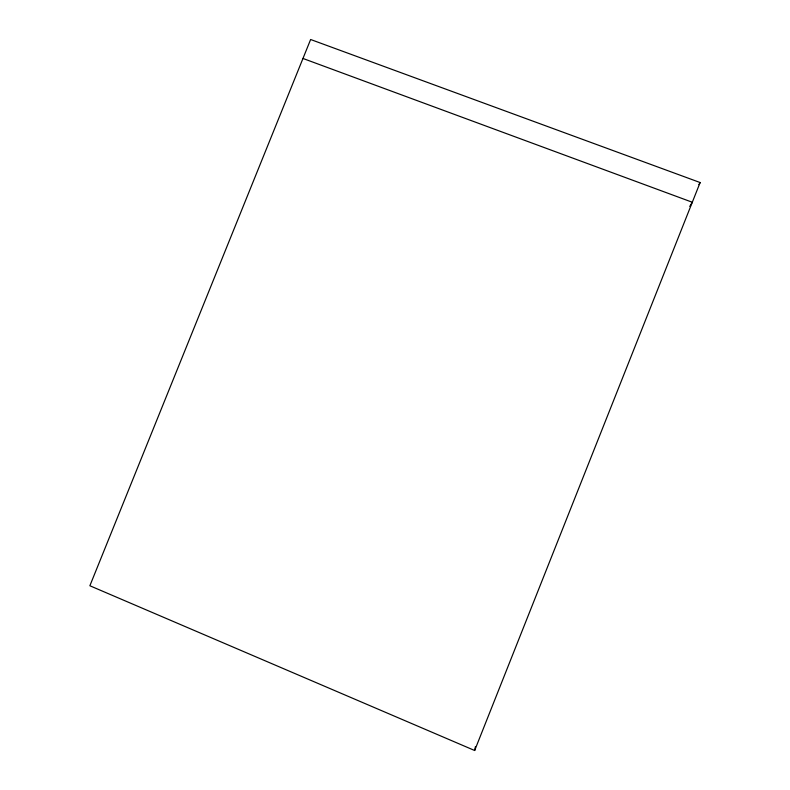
<?xml version="1.0" encoding="UTF-8"?>
<svg xmlns="http://www.w3.org/2000/svg" width="790" height="790" viewBox="0 0 790 790"><rect width="100%" height="100%" fill="white"/><g stroke="black" fill="none" stroke-linecap="round" stroke-linejoin="round"><path stroke-width="1.19" d="M474.662 750.5L700.128 182.539L310.628 39.5L89.872 585.755L474.662 750.5L475.432 746.53M698.874 184.653L700.128 182.539M689.759 206.427L692.307 202.25L302.965 58.46"/></g></svg>
